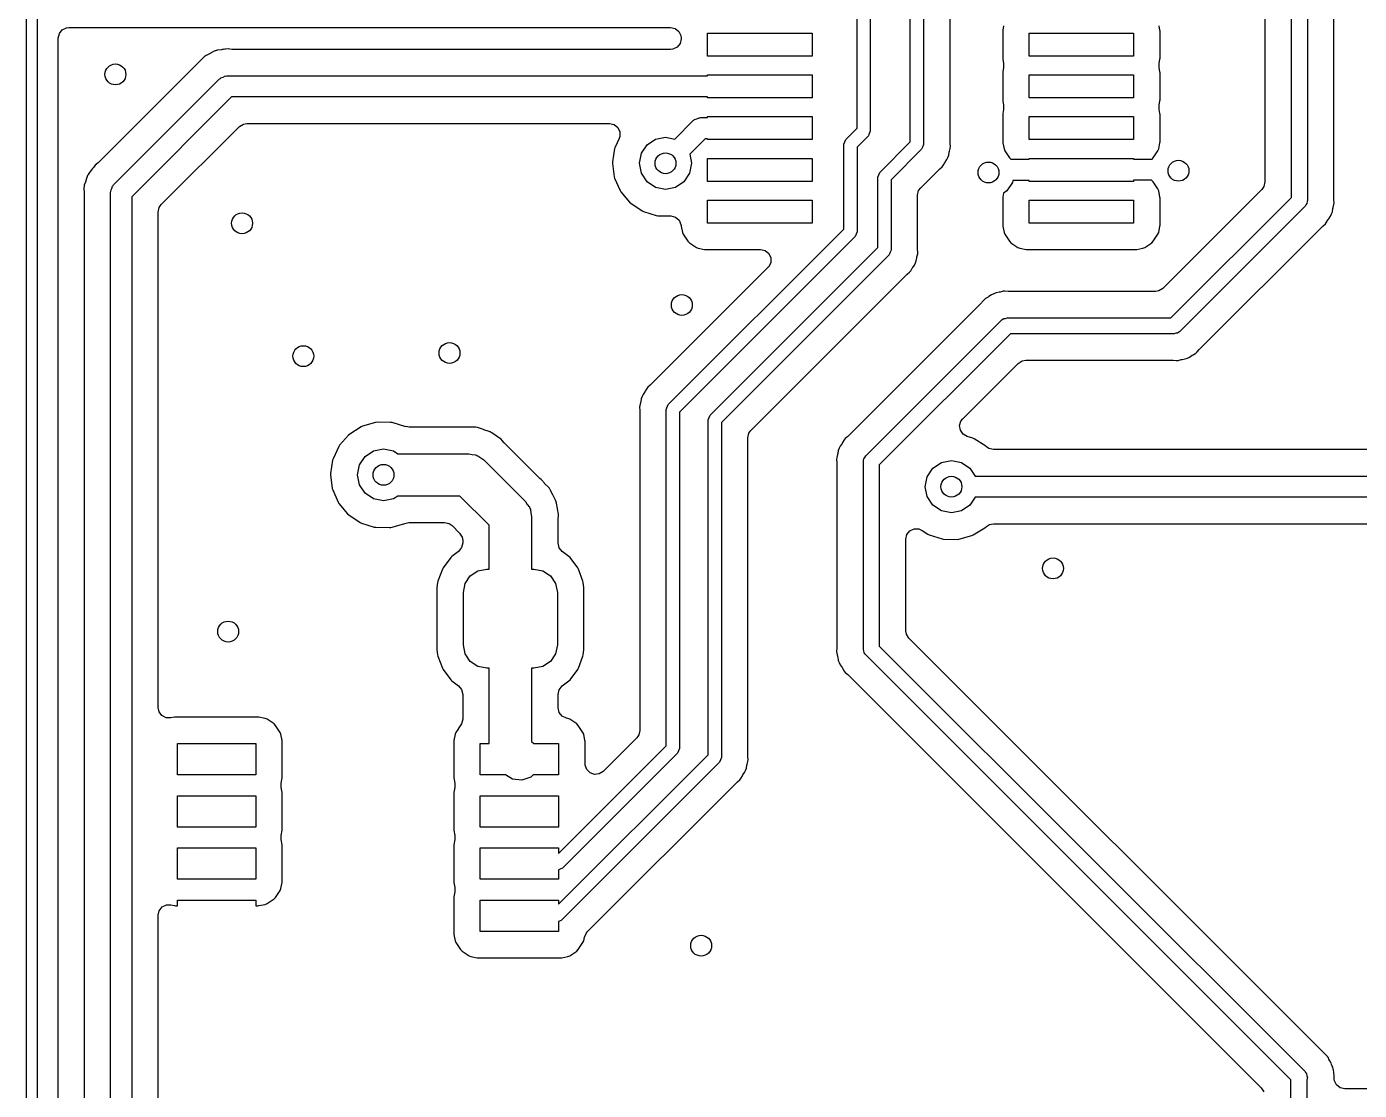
# Model space of a CAD drawing. Extents: x 0 to 4.25, y -4.33 to 0.
# Drawn here: x -0.002 to 0.501, y -3.216 to -2.815 of the extents above; entities that cross this region are included whole.
import ezdxf

# ---------------------------------------------------------------- set-up
doc = ezdxf.new("R2010")
doc.units = 0
doc.header["$MEASUREMENT"] = 0
doc.layers.add('BLACK', color=7, linetype='CONTINUOUS')

msp = doc.modelspace()

# ---------------------------------------------------------------- linework, layer by layer
at = {"layer": 'BLACK', "linetype": 'CONTINUOUS'}
for p, q in [((-0.001969, -4.33071), (-0.001969, 0)), ((0.001969, -0.001969), (0.001969, -4.32874)), ((0.474953, -2.87907), (0.474953, -2.47605)), ((0.480953, -2.4748), (0.480953, -2.88031)), ((0.490933, -2.87957), (0.490933, -2.47554)), ((0.464972, -2.73426), (0.464972, -2.87328)), ((0.311145, -2.85302), (0.311145, -2.7673)), ((0.316145, -2.76834), (0.316145, -2.85406)), ((0.33124, -2.85814), (0.33124, -2.77815)), ((0.33624, -2.77919), (0.33624, -2.85917)), ((0.34622, -2.85845), (0.34622, -2.78498)), ((0.009961, -2.81896), (0.010357, -2.81723)), ((0.009961, -4.31675), (0.009961, -2.81896)), ((0.010357, -2.81723), (0.011467, -2.81583)), ((0.011467, -2.81583), (0.013071, -2.81506)), ((0.013071, -2.81506), (0.013961, -2.81496)), ((0.013961, -2.81496), (0.240814, -2.81496)), ((0.240814, -2.81496), (0.24255, -2.81536)), ((0.24255, -2.81536), (0.243942, -2.81647)), ((0.243942, -2.81647), (0.244714, -2.81807)), ((0.244714, -2.81807), (0.244814, -2.81896)), ((0.244814, -2.81896), (0.244814, -2.81923)), ((0.254795, -2.82579), (0.254795, -2.81713)), ((0.254795, -2.81713), (0.294165, -2.81713)), ((0.294165, -2.81713), (0.294165, -2.82579)), ((0.366112, -2.81596), (0.366074, -2.81634)), ((0.366074, -2.81634), (0.366074, -2.82658)), ((0.366428, -2.81437), (0.366112, -2.81596)), ((0.376054, -2.82579), (0.376054, -2.81713)), ((0.376054, -2.81713), (0.415424, -2.81713)), ((0.415424, -2.81713), (0.415424, -2.82579)), ((0.425367, -2.81596), (0.425051, -2.81437)), ((0.425405, -2.81634), (0.425367, -2.81596)), ((0.425405, -2.82659), (0.425405, -2.81634)), ((0.068739, -2.82396), (0.067349, -2.82471)), ((0.06915, -2.82382), (0.068739, -2.82396)), ((0.069239, -2.82378), (0.06915, -2.82382)), ((0.069265, -2.82377), (0.069239, -2.82378)), ((0.069445, -2.82371), (0.069265, -2.82377)), ((0.06947, -2.82371), (0.069445, -2.82371)), ((0.069565, -2.82368), (0.06947, -2.82371)), ((0.069982, -2.82356), (0.069565, -2.82368)), ((0.071551, -2.82338), (0.069982, -2.82356)), ((0.071738, -2.82335), (0.071551, -2.82338)), ((0.072294, -2.82326), (0.071738, -2.82335)), ((0.07278, -2.82322), (0.072294, -2.82326)), ((0.073016, -2.8232), (0.07278, -2.82322)), ((0.07278, -2.82322), (0.07278, -2.82322)), ((0.073961, -2.82309), (0.073016, -2.8232)), ((0.074599, -2.82312), (0.073961, -2.82309)), ((0.074691, -2.82314), (0.074599, -2.82312)), ((0.075533, -2.82323), (0.074691, -2.82314)), ((0.240814, -2.82323), (0.075533, -2.82323)), ((0.241704, -2.82313), (0.240814, -2.82323)), ((0.243308, -2.82236), (0.241704, -2.82313)), ((0.244418, -2.82097), (0.243308, -2.82236)), ((0.244814, -2.81923), (0.244418, -2.82097)), ((0.063462, -2.82759), (0.025132, -2.86592)), ((0.063571, -2.82748), (0.063462, -2.82759)), ((0.064708, -2.82625), (0.063571, -2.82748)), ((0.064947, -2.82607), (0.064708, -2.82625)), ((0.065199, -2.82585), (0.064947, -2.82607)), ((0.065303, -2.82576), (0.065199, -2.82585)), ((0.065686, -2.82551), (0.065303, -2.82576)), ((0.067181, -2.82479), (0.065686, -2.82551)), ((0.067349, -2.82471), (0.067181, -2.82479)), ((0.294165, -2.82579), (0.254795, -2.82579)), ((0.366074, -2.82658), (0.366112, -2.82697)), ((0.366112, -2.82697), (0.366428, -2.82856)), ((0.366428, -2.82856), (0.366428, -2.83012)), ((0.415424, -2.82579), (0.376054, -2.82579)), ((0.425051, -2.82856), (0.425367, -2.82697)), ((0.425051, -2.83012), (0.425051, -2.82856)), ((0.425367, -2.82697), (0.425405, -2.82659)), ((0.071074, -2.83424), (0.071263, -2.83398)), ((0.071263, -2.83398), (0.072154, -2.83369)), ((0.072154, -2.83369), (0.072989, -2.83326)), ((0.072989, -2.83326), (0.073308, -2.83331)), ((0.073308, -2.83331), (0.073615, -2.83321)), ((0.073615, -2.83321), (0.254795, -2.83321)), ((0.254795, -2.83321), (0.254795, -2.83288)), ((0.254795, -2.83288), (0.294165, -2.83288)), ((0.294165, -2.83288), (0.294165, -2.84154)), ((0.366112, -2.83171), (0.366074, -2.83209)), ((0.366074, -2.83209), (0.366074, -2.84233)), ((0.366428, -2.83012), (0.366112, -2.83171)), ((0.376054, -2.84154), (0.376054, -2.83288)), ((0.376054, -2.83288), (0.415424, -2.83288)), ((0.415424, -2.83288), (0.415424, -2.84154)), ((0.425367, -2.83171), (0.425051, -2.83012)), ((0.425405, -2.83209), (0.425367, -2.83171)), ((0.425405, -2.84233), (0.425405, -2.83209)), ((0.030833, -2.87434), (0.070786, -2.83438)), ((0.070786, -2.83438), (0.071074, -2.83424)), ((0.075272, -2.84121), (0.037661, -2.87882)), ((0.254795, -2.84121), (0.075272, -2.84121)), ((0.254795, -2.84154), (0.254795, -2.84121)), ((0.294165, -2.84154), (0.254795, -2.84154)), ((0.366074, -2.84233), (0.366112, -2.84271)), ((0.366112, -2.84271), (0.366428, -2.84431)), ((0.415424, -2.84154), (0.376054, -2.84154)), ((0.425051, -2.84431), (0.425367, -2.84271)), ((0.425367, -2.84271), (0.425405, -2.84233)), ((0.250727, -2.84943), (0.251561, -2.84901)), ((0.251561, -2.84901), (0.25188, -2.84906)), ((0.25188, -2.84906), (0.252187, -2.84896)), ((0.252187, -2.84896), (0.254795, -2.84896)), ((0.254795, -2.84896), (0.254795, -2.84863)), ((0.254795, -2.84863), (0.294165, -2.84863)), ((0.294165, -2.84863), (0.294165, -2.85729)), ((0.366112, -2.84746), (0.366074, -2.84784)), ((0.366074, -2.84784), (0.366074, -2.85808)), ((0.366428, -2.84587), (0.366112, -2.84746)), ((0.366428, -2.84431), (0.366428, -2.84587)), ((0.376054, -2.85729), (0.376054, -2.84863)), ((0.376054, -2.84863), (0.415424, -2.84863)), ((0.415424, -2.84863), (0.415424, -2.85729)), ((0.425051, -2.84587), (0.425051, -2.84431)), ((0.425367, -2.84746), (0.425051, -2.84587)), ((0.425405, -2.84784), (0.425367, -2.84746)), ((0.425405, -2.85808), (0.425405, -2.84784)), ((0.048813, -2.88178), (0.078234, -2.85236)), ((0.078234, -2.85236), (0.079741, -2.85142)), ((0.079741, -2.85142), (0.081062, -2.85119)), ((0.081062, -2.85119), (0.217784, -2.85119)), ((0.217784, -2.85119), (0.21952, -2.85159)), ((0.21952, -2.85159), (0.220911, -2.8527)), ((0.220911, -2.8527), (0.221684, -2.8543)), ((0.221684, -2.8543), (0.221684, -2.85608)), ((0.242416, -2.85707), (0.249359, -2.85013)), ((0.249359, -2.85013), (0.249646, -2.84999)), ((0.249646, -2.84999), (0.249836, -2.84972)), ((0.249836, -2.84972), (0.250727, -2.84943)), ((0.306894, -2.85727), (0.311145, -2.85302)), ((0.316145, -2.85406), (0.315627, -2.85531)), ((0.221405, -2.85689), (0.219892, -2.86011)), ((0.221684, -2.85608), (0.221405, -2.85689)), ((0.229832, -2.86246), (0.231965, -2.85926)), ((0.231965, -2.85926), (0.235159, -2.85713)), ((0.235159, -2.85713), (0.238925, -2.85638)), ((0.238925, -2.85638), (0.242416, -2.85707)), ((0.253844, -2.85696), (0.248073, -2.86273)), ((0.254795, -2.85696), (0.253844, -2.85696)), ((0.254795, -2.85729), (0.254795, -2.85696)), ((0.294165, -2.85729), (0.254795, -2.85729)), ((0.306161, -2.85904), (0.306894, -2.85727)), ((0.306161, -2.89109), (0.306161, -2.85904)), ((0.315413, -2.85582), (0.311161, -2.86008)), ((0.315627, -2.85531), (0.315413, -2.85582)), ((0.319728, -2.86965), (0.33124, -2.85814)), ((0.33624, -2.85917), (0.335816, -2.8602)), ((0.346236, -2.8588), (0.34622, -2.85845)), ((0.346335, -2.85994), (0.346236, -2.8588)), ((0.366074, -2.85808), (0.366112, -2.85846)), ((0.366112, -2.85846), (0.366578, -2.86081)), ((0.415424, -2.85729), (0.376054, -2.85729)), ((0.424901, -2.86081), (0.425367, -2.85846)), ((0.425367, -2.85846), (0.425405, -2.85808)), ((0.219731, -2.86064), (0.218943, -2.8657)), ((0.219892, -2.86011), (0.219731, -2.86064)), ((0.229083, -2.86622), (0.229832, -2.86246)), ((0.248073, -2.86273), (0.248768, -2.86622)), ((0.311161, -2.86008), (0.311161, -2.89213)), ((0.335508, -2.86094), (0.323996, -2.87245)), ((0.335816, -2.8602), (0.335508, -2.86094)), ((0.345029, -2.86481), (0.345405, -2.864)), ((0.345405, -2.864), (0.345708, -2.86317)), ((0.345708, -2.86317), (0.345906, -2.86205)), ((0.345906, -2.86205), (0.345981, -2.86171)), ((0.345981, -2.86171), (0.346276, -2.86061)), ((0.346276, -2.86061), (0.346335, -2.85994)), ((0.366578, -2.86081), (0.366868, -2.86151)), ((0.366868, -2.86151), (0.368644, -2.86417)), ((0.368644, -2.86417), (0.36918, -2.8647)), ((0.42237, -2.86463), (0.422834, -2.86417)), ((0.422834, -2.86417), (0.424611, -2.86151)), ((0.424611, -2.86151), (0.424901, -2.86081)), ((0.022419, -2.86884), (0.021442, -2.87008)), ((0.022532, -2.86869), (0.022419, -2.86884)), ((0.02286, -2.86823), (0.022532, -2.86869)), ((0.023176, -2.86786), (0.02286, -2.86823)), ((0.023333, -2.86768), (0.023176, -2.86786)), ((0.023176, -2.86786), (0.023176, -2.86786)), ((0.023922, -2.86694), (0.023333, -2.86768)), ((0.024395, -2.86651), (0.023922, -2.86694)), ((0.024473, -2.86646), (0.024395, -2.86651)), ((0.025132, -2.86592), (0.024473, -2.86646)), ((0.218943, -2.8657), (0.218936, -2.86625)), ((0.218936, -2.86625), (0.2196, -2.87133)), ((0.229832, -2.86999), (0.229083, -2.86622)), ((0.248768, -2.86622), (0.248019, -2.86999)), ((0.254795, -2.87304), (0.254795, -2.86438)), ((0.254795, -2.86438), (0.294165, -2.86438)), ((0.294165, -2.86438), (0.294165, -2.87304)), ((0.335148, -2.87542), (0.342056, -2.86851)), ((0.342056, -2.86851), (0.342313, -2.86827)), ((0.342313, -2.86827), (0.343185, -2.86754)), ((0.343185, -2.86754), (0.34362, -2.86702)), ((0.34362, -2.86702), (0.344189, -2.86604)), ((0.344189, -2.86604), (0.344376, -2.86574)), ((0.344376, -2.86574), (0.345029, -2.86481)), ((0.36918, -2.8647), (0.369191, -2.86471)), ((0.369191, -2.86471), (0.376054, -2.86471)), ((0.376054, -2.86471), (0.376054, -2.86438)), ((0.376054, -2.86438), (0.415424, -2.86438)), ((0.415424, -2.86438), (0.415424, -2.86463)), ((0.415424, -2.86463), (0.42237, -2.86463)), ((0.020329, -2.87293), (0.01978, -2.8745)), ((0.020388, -2.87275), (0.020329, -2.87293)), ((0.02084, -2.87124), (0.020388, -2.87275)), ((0.021032, -2.87085), (0.02084, -2.87124)), ((0.021069, -2.87076), (0.021032, -2.87085)), ((0.021082, -2.87074), (0.021069, -2.87076)), ((0.021169, -2.87057), (0.021082, -2.87074)), ((0.021181, -2.87055), (0.021169, -2.87057)), ((0.021232, -2.87046), (0.021181, -2.87055)), ((0.021442, -2.87008), (0.021232, -2.87046)), ((0.030686, -2.87462), (0.030833, -2.87434)), ((0.2196, -2.87133), (0.219749, -2.87186)), ((0.219749, -2.87186), (0.221811, -2.87655)), ((0.231965, -2.87318), (0.229832, -2.86999)), ((0.235159, -2.87532), (0.231965, -2.87318)), ((0.245885, -2.87318), (0.242692, -2.87532)), ((0.248019, -2.86999), (0.245885, -2.87318)), ((0.294165, -2.87304), (0.254795, -2.87304)), ((0.318996, -2.87142), (0.319728, -2.86965)), ((0.318996, -2.89794), (0.318996, -2.87142)), ((0.323996, -2.87245), (0.323996, -2.89898)), ((0.369802, -2.87345), (0.367668, -2.87664)), ((0.36995, -2.87271), (0.369802, -2.87345)), ((0.376054, -2.87271), (0.36995, -2.87271)), ((0.376054, -2.87304), (0.376054, -2.87271)), ((0.415424, -2.87304), (0.376054, -2.87304)), ((0.415424, -2.87263), (0.415424, -2.87304)), ((0.422171, -2.87263), (0.415424, -2.87263)), ((0.422299, -2.87272), (0.422171, -2.87263)), ((0.422834, -2.87325), (0.422299, -2.87272)), ((0.424611, -2.87591), (0.422834, -2.87325)), ((0.464972, -2.87328), (0.464576, -2.87502)), ((0.01965, -2.87541), (0.019612, -2.87571)), ((0.019612, -2.87571), (0.019678, -2.87739)), ((0.019678, -2.87508), (0.01965, -2.87541)), ((0.019684, -2.87494), (0.019678, -2.87508)), ((0.019678, -2.87739), (0.019681, -2.87754)), ((0.019681, -2.87754), (0.019681, -3.33962)), ((0.01978, -2.8745), (0.019684, -2.87494)), ((0.029661, -2.87717), (0.029761, -2.87686)), ((0.029661, -3.34154), (0.029661, -2.87717)), ((0.029711, -2.87654), (0.030136, -2.87571)), ((0.029761, -2.87686), (0.029711, -2.87654)), ((0.030136, -2.87571), (0.030425, -2.87481)), ((0.030425, -2.87481), (0.030686, -2.87462)), ((0.037661, -2.87882), (0.037661, -3.33988)), ((0.221811, -2.87655), (0.222103, -2.87702)), ((0.222103, -2.87702), (0.225397, -2.88094)), ((0.238925, -2.87606), (0.235159, -2.87532)), ((0.242692, -2.87532), (0.238925, -2.87606)), ((0.333976, -2.87824), (0.334373, -2.87651)), ((0.333976, -2.89826), (0.333976, -2.87824)), ((0.334373, -2.87651), (0.335148, -2.87542)), ((0.366112, -2.87895), (0.366074, -2.87934)), ((0.366074, -2.87934), (0.366074, -2.88958)), ((0.366403, -2.87749), (0.366112, -2.87895)), ((0.367668, -2.87664), (0.366403, -2.87749)), ((0.424901, -2.87661), (0.424611, -2.87591)), ((0.425367, -2.87895), (0.424901, -2.87661)), ((0.425405, -2.87934), (0.425367, -2.87895)), ((0.425405, -2.88958), (0.425405, -2.87934)), ((0.463801, -2.87611), (0.426504, -2.91341)), ((0.429466, -2.92456), (0.474953, -2.87907)), ((0.464576, -2.87502), (0.463801, -2.87611)), ((0.047642, -2.88461), (0.048038, -2.88288)), ((0.048038, -2.88288), (0.048813, -2.88178)), ((0.225397, -2.88094), (0.225809, -2.88131)), ((0.225809, -2.88131), (0.230071, -2.88414)), ((0.230071, -2.88414), (0.23057, -2.88438)), ((0.23057, -2.88438), (0.235457, -2.88591)), ((0.254795, -2.88879), (0.254795, -2.88013)), ((0.254795, -2.88013), (0.294165, -2.88013)), ((0.294165, -2.88013), (0.294165, -2.88879)), ((0.376054, -2.88879), (0.376054, -2.88013)), ((0.376054, -2.88013), (0.415424, -2.88013)), ((0.415424, -2.88013), (0.415424, -2.88879)), ((0.480074, -2.88244), (0.43283, -2.92968)), ((0.480351, -2.88184), (0.480074, -2.88244)), ((0.480772, -2.88134), (0.480351, -2.88184)), ((0.480886, -2.8807), (0.480772, -2.88134)), ((0.480941, -2.88058), (0.480886, -2.8807)), ((0.480953, -2.88031), (0.48092, -2.8805)), ((0.48092, -2.8805), (0.480941, -2.88058)), ((0.490398, -2.88448), (0.490607, -2.8833)), ((0.490607, -2.8833), (0.490683, -2.88296)), ((0.490683, -2.88296), (0.490994, -2.88179)), ((0.490948, -2.87992), (0.490933, -2.87957)), ((0.491053, -2.88112), (0.490948, -2.87992)), ((0.490994, -2.88179), (0.491053, -2.88112)), ((0.047642, -3.07156), (0.047642, -2.88461)), ((0.235457, -2.88591), (0.236002, -2.886)), ((0.236002, -2.886), (0.240918, -2.88609)), ((0.240918, -2.88609), (0.242646, -2.88651)), ((0.242646, -2.88651), (0.244018, -2.88765)), ((0.244018, -2.88765), (0.24476, -2.88927)), ((0.24476, -2.88927), (0.244826, -2.88969)), ((0.294165, -2.88879), (0.254795, -2.88879)), ((0.415424, -2.88879), (0.376054, -2.88879)), ((0.486864, -2.88978), (0.487787, -2.88901)), ((0.487787, -2.88901), (0.488221, -2.88849)), ((0.488221, -2.88849), (0.488823, -2.88745)), ((0.488823, -2.88745), (0.489011, -2.88715)), ((0.489011, -2.88715), (0.489702, -2.88617)), ((0.489702, -2.88617), (0.490086, -2.88534)), ((0.490086, -2.88534), (0.490398, -2.88448)), ((0.239965, -2.95729), (0.306161, -2.89109)), ((0.310429, -2.89389), (0.244232, -2.96009)), ((0.244826, -2.88969), (0.244852, -2.88996)), ((0.244852, -2.88996), (0.245318, -2.8923)), ((0.245318, -2.8923), (0.245608, -2.893)), ((0.245608, -2.893), (0.247385, -2.89566)), ((0.311161, -2.89213), (0.310429, -2.89389)), ((0.366074, -2.88958), (0.366112, -2.88996)), ((0.366112, -2.88996), (0.366578, -2.8923)), ((0.366578, -2.8923), (0.366868, -2.893)), ((0.366868, -2.893), (0.368644, -2.89566)), ((0.422834, -2.89566), (0.424611, -2.893)), ((0.424611, -2.893), (0.424901, -2.8923)), ((0.424901, -2.8923), (0.425367, -2.88996)), ((0.425367, -2.88996), (0.425405, -2.88958)), ((0.440412, -2.93621), (0.486607, -2.89002)), ((0.486607, -2.89002), (0.486864, -2.88978)), ((0.247385, -2.89566), (0.24792, -2.8962)), ((0.24792, -2.8962), (0.250579, -2.89797)), ((0.250579, -2.89797), (0.251279, -2.89826)), ((0.251279, -2.89826), (0.253623, -2.89873)), ((0.253623, -2.89873), (0.254004, -2.89877)), ((0.254004, -2.89877), (0.274714, -2.89877)), ((0.255713, -2.96122), (0.318996, -2.89794)), ((0.274714, -2.89877), (0.276449, -2.89916)), ((0.276449, -2.89916), (0.277841, -2.90027)), ((0.323996, -2.89898), (0.32368, -2.89974)), ((0.333992, -2.89861), (0.333976, -2.89826)), ((0.334091, -2.89974), (0.333992, -2.89861)), ((0.368644, -2.89566), (0.36918, -2.8962)), ((0.36918, -2.8962), (0.371839, -2.89797)), ((0.371839, -2.89797), (0.372539, -2.89826)), ((0.372539, -2.89826), (0.374882, -2.89873)), ((0.374882, -2.89873), (0.375264, -2.89877)), ((0.375264, -2.89877), (0.416215, -2.89877)), ((0.416215, -2.89877), (0.416596, -2.89873)), ((0.416596, -2.89873), (0.41894, -2.89826)), ((0.41894, -2.89826), (0.41964, -2.89797)), ((0.41964, -2.89797), (0.422299, -2.8962)), ((0.422299, -2.8962), (0.422834, -2.89566)), ((0.323264, -2.90074), (0.25998, -2.96403)), ((0.277841, -2.90027), (0.278613, -2.90188)), ((0.278613, -2.90366), (0.277841, -2.90526)), ((0.278613, -2.90188), (0.278613, -2.90366)), ((0.32368, -2.89974), (0.323264, -2.90074)), ((0.332785, -2.90461), (0.33316, -2.90381)), ((0.33316, -2.90381), (0.333464, -2.90297)), ((0.333464, -2.90297), (0.333662, -2.90185)), ((0.333662, -2.90185), (0.333737, -2.90151)), ((0.333737, -2.90151), (0.334032, -2.90041)), ((0.334032, -2.90041), (0.334091, -2.89974)), ((0.277542, -2.9056), (0.233416, -2.94972)), ((0.271132, -2.96699), (0.329812, -2.90831)), ((0.277841, -2.90526), (0.277542, -2.9056)), ((0.329812, -2.90831), (0.330069, -2.90807)), ((0.330069, -2.90807), (0.330941, -2.90734)), ((0.330941, -2.90734), (0.331376, -2.90683)), ((0.331376, -2.90683), (0.331944, -2.90584)), ((0.331944, -2.90584), (0.332132, -2.90555)), ((0.332132, -2.90555), (0.332785, -2.90461)), ((0.366236, -2.91452), (0.365074, -2.91483)), ((0.366909, -2.91446), (0.366236, -2.91452)), ((0.368109, -2.91456), (0.366909, -2.91446)), ((0.368458, -2.91458), (0.368109, -2.91456)), ((0.423675, -2.91458), (0.368458, -2.91458)), ((0.424996, -2.91435), (0.423675, -2.91458)), ((0.426504, -2.91341), (0.424996, -2.91435)), ((0.358014, -2.9189), (0.307881, -2.96904)), ((0.35825, -2.91865), (0.358014, -2.9189)), ((0.359024, -2.91772), (0.35825, -2.91865)), ((0.359541, -2.91729), (0.359024, -2.91772)), ((0.360584, -2.91669), (0.359541, -2.91729)), ((0.360878, -2.9165), (0.360584, -2.91669)), ((0.361865, -2.91581), (0.360878, -2.9165)), ((0.36269, -2.91543), (0.361865, -2.91581)), ((0.363546, -2.91511), (0.36269, -2.91543)), ((0.364733, -2.9149), (0.363546, -2.91511)), ((0.365074, -2.91483), (0.364733, -2.9149)), ((0.367101, -2.92478), (0.367717, -2.92456)), ((0.367717, -2.92456), (0.429466, -2.92456)), ((0.314414, -2.97662), (0.365595, -2.92544)), ((0.365595, -2.92544), (0.365748, -2.92533)), ((0.365748, -2.92533), (0.365788, -2.92526)), ((0.365788, -2.92526), (0.365912, -2.92522)), ((0.365912, -2.92522), (0.366449, -2.92484)), ((0.366449, -2.92484), (0.367101, -2.92478)), ((0.43283, -2.92968), (0.432677, -2.92979)), ((0.368959, -2.93056), (0.319535, -2.97998)), ((0.430709, -2.93056), (0.368959, -2.93056)), ((0.431324, -2.93034), (0.430709, -2.93056)), ((0.431977, -2.93028), (0.431324, -2.93034)), ((0.432513, -2.9299), (0.431977, -2.93028)), ((0.432637, -2.92986), (0.432513, -2.9299)), ((0.432677, -2.92979), (0.432637, -2.92986)), ((0.434879, -2.94), (0.435735, -2.93969)), ((0.435735, -2.93969), (0.43656, -2.93931)), ((0.43656, -2.93931), (0.437547, -2.93862)), ((0.437547, -2.93862), (0.437841, -2.93843)), ((0.437841, -2.93843), (0.438884, -2.93783)), ((0.438884, -2.93783), (0.439401, -2.93739)), ((0.439401, -2.93739), (0.440176, -2.93647)), ((0.440176, -2.93647), (0.440412, -2.93621)), ((0.350983, -2.96265), (0.371922, -2.94171)), ((0.371922, -2.94171), (0.373429, -2.94076)), ((0.373429, -2.94076), (0.37475, -2.94054)), ((0.37475, -2.94054), (0.429967, -2.94054)), ((0.429967, -2.94054), (0.430316, -2.94055)), ((0.430316, -2.94055), (0.431516, -2.94066)), ((0.431516, -2.94066), (0.432189, -2.9406)), ((0.432189, -2.9406), (0.433352, -2.94029)), ((0.433352, -2.94029), (0.433692, -2.94021)), ((0.433692, -2.94021), (0.434879, -2.94)), ((0.233416, -2.94972), (0.233159, -2.94996)), ((0.230068, -2.95422), (0.229764, -2.95506)), ((0.230444, -2.95342), (0.230068, -2.95422)), ((0.231096, -2.95249), (0.230444, -2.95342)), ((0.231284, -2.95219), (0.231096, -2.95249)), ((0.231853, -2.95121), (0.231284, -2.95219)), ((0.232287, -2.95069), (0.231853, -2.95121)), ((0.233159, -2.94996), (0.232287, -2.95069)), ((0.229196, -2.95762), (0.229138, -2.95829)), ((0.229138, -2.95829), (0.229237, -2.95943)), ((0.229491, -2.95652), (0.229196, -2.95762)), ((0.229237, -2.95943), (0.229252, -2.95977)), ((0.229252, -2.95977), (0.229252, -3.08018)), ((0.229566, -2.95618), (0.229491, -2.95652)), ((0.229764, -2.95506), (0.229566, -2.95618)), ((0.239232, -2.95906), (0.239965, -2.95729)), ((0.239232, -3.08597), (0.239232, -2.95906)), ((0.129612, -2.96401), (0.124689, -2.96542)), ((0.13016, -2.96394), (0.129612, -2.96401)), ((0.135279, -2.96397), (0.13016, -2.96394)), ((0.135826, -2.96405), (0.135279, -2.96397)), ((0.141004, -2.9656), (0.135826, -2.96405)), ((0.244232, -2.96009), (0.244232, -3.08701)), ((0.25498, -2.96299), (0.255713, -2.96122)), ((0.25498, -3.08941), (0.25498, -2.96299)), ((0.25998, -2.96403), (0.25998, -3.09044)), ((0.34982, -2.96521), (0.35033, -2.96351)), ((0.35033, -2.96351), (0.350983, -2.96265)), ((0.119434, -2.96874), (0.116045, -2.97258)), ((0.119855, -2.96838), (0.119434, -2.96874)), ((0.124185, -2.96565), (0.119855, -2.96838)), ((0.124689, -2.96542), (0.124185, -2.96565)), ((0.141023, -2.96554), (0.141004, -2.9656)), ((0.142215, -2.9658), (0.141023, -2.96554)), ((0.162061, -2.9658), (0.142215, -2.9658)), ((0.1625, -2.96578), (0.162061, -2.9658)), ((0.163022, -2.96572), (0.1625, -2.96578)), ((0.165025, -2.9658), (0.163022, -2.96572)), ((0.165182, -2.9658), (0.165025, -2.9658)), ((0.167232, -2.9658), (0.165182, -2.9658)), ((0.167355, -2.9658), (0.167232, -2.9658)), ((0.167953, -2.96592), (0.167355, -2.9658)), ((0.168081, -2.96595), (0.167953, -2.96592)), ((0.168408, -2.96602), (0.168081, -2.96595)), ((0.170357, -2.9667), (0.168408, -2.96602)), ((0.170476, -2.96674), (0.170357, -2.9667)), ((0.172445, -2.96736), (0.170476, -2.96674)), ((0.172743, -2.96751), (0.172445, -2.96736)), ((0.172821, -2.96754), (0.172743, -2.96751)), ((0.172905, -2.96759), (0.172821, -2.96754)), ((0.173017, -2.96764), (0.172905, -2.96759)), ((0.173102, -2.96768), (0.173017, -2.96764)), ((0.173175, -2.96773), (0.173102, -2.96768)), ((0.173469, -2.96788), (0.173175, -2.96773)), ((0.175129, -2.96911), (0.173469, -2.96788)), ((0.175231, -2.96918), (0.175129, -2.96911)), ((0.176931, -2.97036), (0.175231, -2.96918)), ((0.269961, -2.96982), (0.270357, -2.96808)), ((0.269961, -3.08972), (0.269961, -2.96982)), ((0.270357, -2.96808), (0.271132, -2.96699)), ((0.307624, -2.96927), (0.306701, -2.97005)), ((0.307881, -2.96904), (0.307624, -2.96927)), ((0.3501, -2.96697), (0.34982, -2.96521)), ((0.351116, -2.96843), (0.3501, -2.96697)), ((0.352665, -2.96931), (0.351116, -2.96843)), ((0.354865, -2.96997), (0.352665, -2.96931)), ((0.115741, -2.97304), (0.113566, -2.97767)), ((0.116045, -2.97258), (0.115741, -2.97304)), ((0.125639, -2.97682), (0.128832, -2.97469)), ((0.128832, -2.97469), (0.132598, -2.97394)), ((0.132598, -2.97394), (0.136365, -2.97469)), ((0.136365, -2.97469), (0.138001, -2.97578)), ((0.177353, -2.97075), (0.176931, -2.97036)), ((0.178048, -2.97164), (0.177353, -2.97075)), ((0.178361, -2.97199), (0.178048, -2.97164)), ((0.191264, -2.98489), (0.178361, -2.97199)), ((0.30409, -2.97457), (0.303881, -2.97576)), ((0.304402, -2.97371), (0.30409, -2.97457)), ((0.304786, -2.97289), (0.304402, -2.97371)), ((0.305477, -2.9719), (0.304786, -2.97289)), ((0.305665, -2.97161), (0.305477, -2.9719)), ((0.306267, -2.97057), (0.305665, -2.97161)), ((0.306701, -2.97005), (0.306267, -2.97057)), ((0.355367, -2.9702), (0.354865, -2.96997)), ((0.359663, -2.97299), (0.355367, -2.9702)), ((0.359981, -2.97326), (0.359663, -2.97299)), ((0.360875, -2.97385), (0.359981, -2.97326)), ((0.36261, -2.97425), (0.360875, -2.97385)), ((0.681048, -2.97425), (0.36261, -2.97425)), ((0.113404, -2.9782), (0.112616, -2.98326)), ((0.113566, -2.97767), (0.113404, -2.9782)), ((0.123505, -2.98001), (0.125639, -2.97682)), ((0.138001, -2.97578), (0.164738, -2.97578)), ((0.164738, -2.97578), (0.166041, -2.97608)), ((0.166041, -2.97608), (0.167369, -2.97623)), ((0.167369, -2.97623), (0.167758, -2.97647)), ((0.167758, -2.97647), (0.168206, -2.97658)), ((0.168206, -2.97658), (0.16925, -2.97741)), ((0.16925, -2.97741), (0.170381, -2.97812)), ((0.170381, -2.97812), (0.1861, -2.99384)), ((0.303494, -2.97726), (0.303435, -2.97793)), ((0.303435, -2.97793), (0.30354, -2.97913)), ((0.303805, -2.9761), (0.303494, -2.97726)), ((0.30354, -2.97913), (0.303555, -2.97948)), ((0.303555, -2.97948), (0.303555, -3.04886)), ((0.303881, -2.97576), (0.303805, -2.9761)), ((0.313535, -2.97874), (0.313568, -2.97856)), ((0.313535, -3.04961), (0.313535, -2.97874)), ((0.313547, -2.97848), (0.313603, -2.97836)), ((0.313568, -2.97856), (0.313547, -2.97848)), ((0.313603, -2.97836), (0.313716, -2.97771)), ((0.313716, -2.97771), (0.314137, -2.97721)), ((0.314137, -2.97721), (0.314414, -2.97662)), ((0.339773, -2.98127), (0.342966, -2.97914)), ((0.342966, -2.97914), (0.346732, -2.97839)), ((0.346732, -2.97839), (0.350499, -2.97914)), ((0.350499, -2.97914), (0.353692, -2.98127)), ((0.112616, -2.98326), (0.112609, -2.98381)), ((0.112609, -2.98381), (0.113273, -2.98889)), ((0.122756, -2.98378), (0.123505, -2.98001)), ((0.123505, -2.98755), (0.122756, -2.98378)), ((0.191591, -2.98518), (0.191264, -2.98489)), ((0.319535, -2.97998), (0.319535, -3.04836)), ((0.33689, -2.98823), (0.337639, -2.98446)), ((0.337639, -2.98446), (0.339773, -2.98127)), ((0.353692, -2.98127), (0.35567, -2.98423)), ((0.35567, -2.98423), (0.688742, -2.98423)), ((0.113273, -2.98889), (0.113422, -2.98942)), ((0.113422, -2.98942), (0.115484, -2.99411)), ((0.125639, -2.99074), (0.123505, -2.98755)), ((0.192001, -2.98551), (0.191591, -2.98518)), ((0.193363, -2.98699), (0.192001, -2.98551)), ((0.193471, -2.9871), (0.193363, -2.98699)), ((0.19492, -2.98855), (0.193471, -2.9871)), ((0.195004, -2.98864), (0.19492, -2.98855)), ((0.195344, -2.98914), (0.195004, -2.98864)), ((0.195412, -2.98926), (0.195344, -2.98914)), ((0.195599, -2.98953), (0.195412, -2.98926)), ((0.196493, -2.99139), (0.195599, -2.98953)), ((0.337639, -2.99199), (0.33689, -2.98823)), ((0.115484, -2.99411), (0.115776, -2.99458)), ((0.115776, -2.99458), (0.11907, -2.9985)), ((0.128832, -2.99287), (0.125639, -2.99074)), ((0.132598, -2.99362), (0.128832, -2.99287)), ((0.136365, -2.99287), (0.132598, -2.99362)), ((0.138001, -2.99178), (0.136365, -2.99287)), ((0.161411, -2.99178), (0.138001, -2.99178)), ((0.172433, -3.0028), (0.161411, -2.99178)), ((0.1861, -2.99384), (0.186809, -2.99497)), ((0.186809, -2.99497), (0.187642, -2.99602)), ((0.196549, -2.99151), (0.196493, -2.99139)), ((0.197501, -2.99334), (0.196549, -2.99151)), ((0.197609, -2.99365), (0.197501, -2.99334)), ((0.197641, -2.99373), (0.197609, -2.99365)), ((0.197669, -2.99382), (0.197641, -2.99373)), ((0.197707, -2.99394), (0.197669, -2.99382)), ((0.197738, -2.99403), (0.197707, -2.99394)), ((0.197758, -2.99411), (0.197738, -2.99403)), ((0.197856, -2.99443), (0.197758, -2.99411)), ((0.198163, -2.99647), (0.197856, -2.99443)), ((0.339773, -2.99519), (0.337639, -2.99199)), ((0.35567, -2.99223), (0.353692, -2.99519)), ((0.68991, -2.99223), (0.35567, -2.99223)), ((0.11907, -2.9985), (0.119482, -2.99886)), ((0.119482, -2.99886), (0.123744, -3.0017)), ((0.187642, -2.99602), (0.187744, -2.99647)), ((0.187744, -2.99647), (0.187988, -2.99686)), ((0.187988, -2.99686), (0.188136, -2.99819)), ((0.188136, -2.99819), (0.188433, -2.99949)), ((0.188433, -2.99949), (0.188433, -3.01933)), ((0.198184, -2.9966), (0.198163, -2.99647)), ((0.198555, -2.99863), (0.198184, -2.9966)), ((0.198441, -3.00032), (0.198573, -2.99921)), ((0.198573, -2.99921), (0.198555, -2.99863)), ((0.342966, -2.99732), (0.339773, -2.99519)), ((0.346732, -2.99807), (0.342966, -2.99732)), ((0.350499, -2.99732), (0.346732, -2.99807)), ((0.353692, -2.99519), (0.350499, -2.99732)), ((0.123744, -3.0017), (0.124244, -3.00194)), ((0.124244, -3.00194), (0.12913, -3.00347)), ((0.12913, -3.00347), (0.129676, -3.00355)), ((0.129676, -3.00355), (0.134795, -3.00365)), ((0.134795, -3.00365), (0.135343, -3.00358)), ((0.135343, -3.00358), (0.140282, -3.00223)), ((0.140282, -3.00223), (0.140615, -3.00209)), ((0.140615, -3.00209), (0.142203, -3.00176)), ((0.142203, -3.00176), (0.15562, -3.00176)), ((0.15562, -3.00176), (0.157355, -3.00216)), ((0.157355, -3.00216), (0.158448, -3.00293)), ((0.158448, -3.00293), (0.161281, -3.00576)), ((0.172433, -3.01933), (0.172433, -3.0028)), ((0.198413, -3.00079), (0.198441, -3.00032)), ((0.198413, -3.00948), (0.198413, -3.00079)), ((0.329912, -3.00632), (0.331022, -3.00492)), ((0.331022, -3.00492), (0.332626, -3.00415)), ((0.332626, -3.00415), (0.334406, -3.00415)), ((0.334406, -3.00415), (0.335732, -3.00472)), ((0.335732, -3.00472), (0.337878, -3.00615)), ((0.354924, -3.00646), (0.359287, -3.00378)), ((0.359287, -3.00378), (0.359931, -3.00325)), ((0.359931, -3.00325), (0.359965, -3.00329)), ((0.359965, -3.00329), (0.361085, -3.0025)), ((0.361085, -3.0025), (0.362592, -3.00221)), ((0.362592, -3.00221), (0.562751, -3.00221)), ((0.161281, -3.00576), (0.162228, -3.00727)), ((0.162453, -3.00948), (0.162057, -3.01122)), ((0.162228, -3.00727), (0.162453, -3.00859)), ((0.162453, -3.00859), (0.162453, -3.00948)), ((0.198863, -3.01132), (0.198413, -3.00948)), ((0.329516, -3.00805), (0.329912, -3.00632)), ((0.329516, -3.04257), (0.329516, -3.00805)), ((0.337878, -3.00615), (0.338377, -3.00639)), ((0.338377, -3.00639), (0.343264, -3.00791)), ((0.343264, -3.00791), (0.34381, -3.008)), ((0.34381, -3.008), (0.348928, -3.0081)), ((0.348928, -3.0081), (0.349477, -3.00803)), ((0.349477, -3.00803), (0.354416, -3.00668)), ((0.354416, -3.00668), (0.354924, -3.00646)), ((0.157949, -3.01495), (0.155048, -3.01883)), ((0.15834, -3.01456), (0.157949, -3.01495)), ((0.160852, -3.01268), (0.15834, -3.01456)), ((0.162057, -3.01122), (0.160852, -3.01268)), ((0.200014, -3.01268), (0.198863, -3.01132)), ((0.202526, -3.01456), (0.200014, -3.01268)), ((0.202917, -3.01495), (0.202526, -3.01456)), ((0.205818, -3.01883), (0.202917, -3.01495)), ((0.154783, -3.01931), (0.153072, -3.02387)), ((0.155048, -3.01883), (0.154783, -3.01931)), ((0.165311, -3.02193), (0.168185, -3.02)), ((0.168185, -3.02), (0.171575, -3.01933)), ((0.171575, -3.01933), (0.172433, -3.01933)), ((0.188433, -3.01933), (0.189291, -3.01933)), ((0.189291, -3.01933), (0.192681, -3.02)), ((0.192681, -3.02), (0.195555, -3.02193)), ((0.206084, -3.01931), (0.205818, -3.01883)), ((0.207794, -3.02387), (0.206084, -3.01931)), ((0.15296, -3.02435), (0.152748, -3.0263)), ((0.153072, -3.02387), (0.15296, -3.02435)), ((0.162717, -3.02819), (0.163391, -3.0248)), ((0.163391, -3.0248), (0.165311, -3.02193)), ((0.195555, -3.02193), (0.197475, -3.0248)), ((0.197475, -3.0248), (0.19815, -3.02819)), ((0.207906, -3.02435), (0.207794, -3.02387)), ((0.208118, -3.0263), (0.207906, -3.02435)), ((0.152748, -3.0263), (0.152736, -3.02651)), ((0.152736, -3.02651), (0.152736, -3.04955)), ((0.162717, -3.04787), (0.162717, -3.02819)), ((0.19815, -3.02819), (0.19815, -3.04787)), ((0.20813, -3.02651), (0.208118, -3.0263)), ((0.20813, -3.04955), (0.20813, -3.02651)), ((0.32974, -3.04389), (0.329516, -3.04257)), ((0.330687, -3.0454), (0.32974, -3.04389)), ((0.152736, -3.04955), (0.152748, -3.04976)), ((0.152748, -3.04976), (0.15296, -3.05172)), ((0.163391, -3.05126), (0.162717, -3.04787)), ((0.19815, -3.04787), (0.197475, -3.05126)), ((0.207906, -3.05172), (0.208118, -3.04976)), ((0.208118, -3.04976), (0.20813, -3.04955)), ((0.30354, -3.04921), (0.303435, -3.05041)), ((0.303555, -3.04886), (0.30354, -3.04921)), ((0.313759, -3.05022), (0.313535, -3.04961)), ((0.313816, -3.05087), (0.313759, -3.05022)), ((0.319535, -3.04836), (0.480074, -3.2089)), ((0.485508, -3.20022), (0.330687, -3.0454)), ((0.15296, -3.05172), (0.153073, -3.05219)), ((0.153073, -3.05219), (0.154783, -3.05675)), ((0.165311, -3.05414), (0.163391, -3.05126)), ((0.168185, -3.05606), (0.165311, -3.05414)), ((0.195555, -3.05414), (0.192681, -3.05606)), ((0.197475, -3.05126), (0.195555, -3.05414)), ((0.206084, -3.05675), (0.207794, -3.05219)), ((0.207794, -3.05219), (0.207906, -3.05172)), ((0.303435, -3.05041), (0.303494, -3.05109)), ((0.303494, -3.05109), (0.303805, -3.05225)), ((0.303805, -3.05225), (0.303881, -3.05259)), ((0.303881, -3.05259), (0.30409, -3.05378)), ((0.30409, -3.05378), (0.304402, -3.05463)), ((0.304402, -3.05463), (0.304786, -3.05546)), ((0.314192, -3.05141), (0.313816, -3.05087)), ((0.314237, -3.05153), (0.314192, -3.05141)), ((0.314307, -3.05158), (0.314237, -3.05153)), ((0.314414, -3.05173), (0.314307, -3.05158)), ((0.474731, -3.21204), (0.314414, -3.05173)), ((0.154783, -3.05675), (0.155048, -3.05724)), ((0.155048, -3.05724), (0.157949, -3.06111)), ((0.171575, -3.05673), (0.168185, -3.05606)), ((0.172433, -3.05673), (0.171575, -3.05673)), ((0.172433, -3.08516), (0.172433, -3.05673)), ((0.189291, -3.05673), (0.188433, -3.05673)), ((0.188433, -3.05673), (0.188433, -3.08432)), ((0.192681, -3.05606), (0.189291, -3.05673)), ((0.202917, -3.06111), (0.205818, -3.05724)), ((0.205818, -3.05724), (0.206084, -3.05675)), ((0.304786, -3.05546), (0.305477, -3.05644)), ((0.305477, -3.05644), (0.305665, -3.05674)), ((0.305665, -3.05674), (0.306267, -3.05778)), ((0.306267, -3.05778), (0.306701, -3.0583)), ((0.306701, -3.0583), (0.307624, -3.05907)), ((0.307624, -3.05907), (0.307881, -3.05931)), ((0.307881, -3.05931), (0.463579, -3.21501)), ((0.157949, -3.06111), (0.15834, -3.0615)), ((0.15834, -3.0615), (0.160852, -3.06338)), ((0.160852, -3.06338), (0.162003, -3.06474)), ((0.162003, -3.06474), (0.162453, -3.06658)), ((0.198413, -3.06658), (0.19881, -3.06485)), ((0.19881, -3.06485), (0.200014, -3.06338)), ((0.200014, -3.06338), (0.202526, -3.0615)), ((0.202526, -3.0615), (0.202917, -3.06111)), ((0.162453, -3.06658), (0.162453, -3.07592)), ((0.198413, -3.07166), (0.198413, -3.06658)), ((0.047991, -3.07319), (0.047642, -3.07156)), ((0.049061, -3.07461), (0.047991, -3.07319)), ((0.050643, -3.07543), (0.049061, -3.07461)), ((0.053749, -3.07521), (0.052422, -3.07548)), ((0.054131, -3.07518), (0.053749, -3.07521)), ((0.085239, -3.07518), (0.054131, -3.07518)), ((0.085621, -3.07521), (0.085239, -3.07518)), ((0.087964, -3.07568), (0.085621, -3.07521)), ((0.19886, -3.07349), (0.198413, -3.07166)), ((0.200008, -3.07485), (0.19886, -3.07349)), ((0.201633, -3.07558), (0.200008, -3.07485)), ((0.052422, -3.07548), (0.050643, -3.07543)), ((0.088664, -3.07597), (0.087964, -3.07568)), ((0.091323, -3.07775), (0.088664, -3.07597)), ((0.091859, -3.07828), (0.091323, -3.07775)), ((0.093636, -3.08094), (0.091859, -3.07828)), ((0.161779, -3.07814), (0.159908, -3.08094)), ((0.162057, -3.07766), (0.161779, -3.07814)), ((0.162453, -3.07592), (0.162057, -3.07766)), ((0.202137, -3.07568), (0.201633, -3.07558)), ((0.202837, -3.07597), (0.202137, -3.07568)), ((0.205496, -3.07775), (0.202837, -3.07597)), ((0.206032, -3.07828), (0.205496, -3.07775)), ((0.207809, -3.08094), (0.206032, -3.07828)), ((0.229252, -3.08018), (0.228856, -3.08192)), ((0.054921, -3.09697), (0.054921, -3.08516)), ((0.054921, -3.08516), (0.084449, -3.08516)), ((0.084449, -3.08516), (0.084449, -3.09697)), ((0.093925, -3.08164), (0.093636, -3.08094)), ((0.094392, -3.08399), (0.093925, -3.08164)), ((0.094429, -3.08437), (0.094392, -3.08399)), ((0.094429, -3.09776), (0.094429, -3.08437)), ((0.159152, -3.08399), (0.159114, -3.08437)), ((0.159114, -3.08437), (0.159114, -3.09776)), ((0.159618, -3.08164), (0.159152, -3.08399)), ((0.159908, -3.08094), (0.159618, -3.08164)), ((0.169094, -3.09697), (0.169094, -3.08516)), ((0.169094, -3.08516), (0.172433, -3.08516)), ((0.188433, -3.08432), (0.189266, -3.08516)), ((0.189266, -3.08516), (0.198622, -3.08516)), ((0.198622, -3.08516), (0.198622, -3.09697)), ((0.208099, -3.08164), (0.207809, -3.08094)), ((0.208565, -3.08399), (0.208099, -3.08164)), ((0.208602, -3.08437), (0.208565, -3.08399)), ((0.208602, -3.09283), (0.208602, -3.08437)), ((0.22808, -3.08301), (0.215431, -3.09566)), ((0.228856, -3.08192), (0.22808, -3.08301)), ((0.198622, -3.12658), (0.239232, -3.08597)), ((0.198622, -3.14576), (0.25498, -3.08941)), ((0.2435, -3.08878), (0.200075, -3.1322)), ((0.244232, -3.08701), (0.2435, -3.08878)), ((0.25998, -3.09044), (0.259248, -3.09221)), ((0.269976, -3.09007), (0.269961, -3.08972)), ((0.270075, -3.0912), (0.269976, -3.09007)), ((0.259248, -3.09221), (0.199572, -3.15189)), ((0.208628, -3.09328), (0.208602, -3.09283)), ((0.209215, -3.09496), (0.208628, -3.09328)), ((0.210474, -3.09622), (0.209215, -3.09496)), ((0.268769, -3.09608), (0.269144, -3.09527)), ((0.269144, -3.09527), (0.269448, -3.09444)), ((0.269448, -3.09444), (0.269646, -3.09332)), ((0.269646, -3.09332), (0.269722, -3.09298)), ((0.269722, -3.09298), (0.270016, -3.09188)), ((0.270016, -3.09188), (0.270075, -3.0912)), ((0.084449, -3.09697), (0.054921, -3.09697)), ((0.093997, -3.10013), (0.094392, -3.09814)), ((0.093997, -3.10169), (0.093997, -3.10013)), ((0.094392, -3.09814), (0.094429, -3.09776)), ((0.159114, -3.09776), (0.159152, -3.09814)), ((0.159152, -3.09814), (0.159547, -3.10013)), ((0.159547, -3.10013), (0.159547, -3.10169)), ((0.178597, -3.09697), (0.169094, -3.09697)), ((0.181214, -3.09861), (0.178597, -3.09697)), ((0.18475, -3.09901), (0.181214, -3.09861)), ((0.188109, -3.09784), (0.18475, -3.09901)), ((0.188982, -3.09697), (0.188109, -3.09784)), ((0.198622, -3.09697), (0.188982, -3.09697)), ((0.20947, -3.1561), (0.265796, -3.09978)), ((0.212154, -3.09681), (0.210474, -3.09622)), ((0.213923, -3.09661), (0.212154, -3.09681)), ((0.215431, -3.09566), (0.213923, -3.09661)), ((0.265796, -3.09978), (0.266054, -3.09954)), ((0.266054, -3.09954), (0.266926, -3.09881)), ((0.266926, -3.09881), (0.26736, -3.09829)), ((0.26736, -3.09829), (0.267929, -3.09731)), ((0.267929, -3.09731), (0.268116, -3.09701)), ((0.268116, -3.09701), (0.268769, -3.09608)), ((0.054921, -3.11665), (0.054921, -3.10484)), ((0.054921, -3.10484), (0.084449, -3.10484)), ((0.084449, -3.10484), (0.084449, -3.11665)), ((0.094392, -3.10367), (0.093997, -3.10169)), ((0.094429, -3.10405), (0.094392, -3.10367)), ((0.094429, -3.11744), (0.094429, -3.10405)), ((0.159152, -3.10367), (0.159114, -3.10405)), ((0.159114, -3.10405), (0.159114, -3.11744)), ((0.159547, -3.10169), (0.159152, -3.10367)), ((0.169094, -3.11665), (0.169094, -3.10484)), ((0.169094, -3.10484), (0.198622, -3.10484)), ((0.198622, -3.10484), (0.198622, -3.11665)), ((0.084449, -3.11665), (0.054921, -3.11665)), ((0.093997, -3.11981), (0.094392, -3.11783)), ((0.093997, -3.12137), (0.093997, -3.11981)), ((0.094392, -3.11783), (0.094429, -3.11744)), ((0.159114, -3.11744), (0.159152, -3.11783)), ((0.159152, -3.11783), (0.159547, -3.11981)), ((0.159547, -3.11981), (0.159547, -3.12137)), ((0.198622, -3.11665), (0.169094, -3.11665)), ((0.054921, -3.13634), (0.054921, -3.12453)), ((0.054921, -3.12453), (0.084449, -3.12453)), ((0.084449, -3.12453), (0.084449, -3.13634)), ((0.094392, -3.12336), (0.093997, -3.12137)), ((0.094429, -3.12374), (0.094392, -3.12336)), ((0.094429, -3.13713), (0.094429, -3.12374)), ((0.159152, -3.12336), (0.159114, -3.12374)), ((0.159114, -3.12374), (0.159114, -3.13713)), ((0.159547, -3.12137), (0.159152, -3.12336)), ((0.169094, -3.13634), (0.169094, -3.12453)), ((0.169094, -3.12453), (0.198622, -3.12453)), ((0.198622, -3.12453), (0.198622, -3.12658)), ((0.200075, -3.1322), (0.198622, -3.1328)), ((0.198622, -3.1328), (0.198622, -3.13634)), ((0.084449, -3.13634), (0.054921, -3.13634)), ((0.091859, -3.14321), (0.093635, -3.14055)), ((0.093635, -3.14055), (0.093925, -3.13985)), ((0.093925, -3.13985), (0.094392, -3.13751)), ((0.094392, -3.13751), (0.094429, -3.13713)), ((0.159114, -3.13713), (0.159152, -3.13751)), ((0.159152, -3.13751), (0.159547, -3.1395)), ((0.159547, -3.1395), (0.159547, -3.14106)), ((0.198622, -3.13634), (0.169094, -3.13634)), ((0.054921, -3.14632), (0.054921, -3.14421)), ((0.054921, -3.14421), (0.084449, -3.14421)), ((0.084449, -3.14421), (0.084449, -3.14632)), ((0.087964, -3.14582), (0.088664, -3.14553)), ((0.088664, -3.14553), (0.091323, -3.14375)), ((0.091323, -3.14375), (0.091859, -3.14321)), ((0.159152, -3.14304), (0.159114, -3.14342)), ((0.159114, -3.14342), (0.159114, -3.15681)), ((0.159547, -3.14106), (0.159152, -3.14304)), ((0.169094, -3.15602), (0.169094, -3.14421)), ((0.169094, -3.14421), (0.198622, -3.14421)), ((0.198622, -3.14421), (0.198622, -3.14576)), ((0.047642, -3.14994), (0.048038, -3.1482)), ((0.047642, -3.33409), (0.047642, -3.14994)), ((0.048038, -3.1482), (0.049148, -3.14681)), ((0.049148, -3.14681), (0.050752, -3.14604)), ((0.050752, -3.14604), (0.052422, -3.14602)), ((0.052422, -3.14602), (0.053749, -3.14628)), ((0.053749, -3.14628), (0.054131, -3.14632)), ((0.054131, -3.14632), (0.054921, -3.14632)), ((0.084449, -3.14632), (0.085239, -3.14632)), ((0.085239, -3.14632), (0.085621, -3.14628)), ((0.085621, -3.14628), (0.087964, -3.14582)), ((0.199572, -3.15189), (0.198622, -3.15228)), ((0.198622, -3.15228), (0.198622, -3.15602)), ((0.159114, -3.15681), (0.159152, -3.1572)), ((0.159152, -3.1572), (0.159618, -3.15954)), ((0.159618, -3.15954), (0.159908, -3.16024)), ((0.159908, -3.16024), (0.161685, -3.1629)), ((0.198622, -3.15602), (0.169094, -3.15602)), ((0.206032, -3.1629), (0.207809, -3.16024)), ((0.207809, -3.16024), (0.208099, -3.15954)), ((0.208099, -3.15954), (0.208375, -3.15815)), ((0.208375, -3.15815), (0.209102, -3.15653)), ((0.209102, -3.15653), (0.20947, -3.1561)), ((0.161685, -3.1629), (0.16222, -3.16343)), ((0.16222, -3.16343), (0.164879, -3.16521)), ((0.164879, -3.16521), (0.165579, -3.1655)), ((0.165579, -3.1655), (0.167923, -3.16597)), ((0.199794, -3.16597), (0.202138, -3.1655)), ((0.202138, -3.1655), (0.202837, -3.16521)), ((0.202837, -3.16521), (0.205496, -3.16343)), ((0.205496, -3.16343), (0.206032, -3.1629)), ((0.167923, -3.16597), (0.168304, -3.166)), ((0.168304, -3.166), (0.199412, -3.166)), ((0.199412, -3.166), (0.199794, -3.16597)), ((0.488507, -3.20322), (0.485508, -3.20022)), ((0.488895, -3.20377), (0.488507, -3.20322)), ((0.489089, -3.20419), (0.488895, -3.20377)), ((0.489438, -3.2048), (0.489089, -3.20419)), ((0.489702, -3.20517), (0.489438, -3.2048)), ((0.489987, -3.20578), (0.489702, -3.20517)), ((0.490106, -3.20623), (0.489987, -3.20578)), ((0.480074, -3.2089), (0.480301, -3.20923)), ((0.480301, -3.20923), (0.48041, -3.2093)), ((0.48041, -3.2093), (0.480445, -3.20943)), ((0.480445, -3.20943), (0.480672, -3.20976)), ((0.480672, -3.20976), (0.48074, -3.21053)), ((0.48074, -3.21053), (0.480941, -3.21129)), ((0.490345, -3.20688), (0.490106, -3.20623)), ((0.490539, -3.2073), (0.490345, -3.20688)), ((0.490714, -3.20795), (0.490539, -3.2073)), ((0.490754, -3.20841), (0.490714, -3.20795)), ((0.490875, -3.2091), (0.490754, -3.20841)), ((0.490994, -3.20954), (0.490875, -3.2091)), ((0.491053, -3.21022), (0.490994, -3.20954)), ((0.491013, -3.21068), (0.491053, -3.21022)), ((0.491013, -3.21137), (0.491013, -3.21068)), ((0.463579, -3.21501), (0.464526, -3.21651)), ((0.474731, -3.68244), (0.474731, -3.21204)), ((0.480851, -3.2118), (0.480731, -3.21197)), ((0.480731, -3.21197), (0.480731, -3.68369)), ((0.480941, -3.21129), (0.480827, -3.21153)), ((0.480827, -3.21153), (0.480851, -3.2118)), ((0.491053, -3.21183), (0.491013, -3.21137)), ((0.491138, -3.21237), (0.491053, -3.21183)), ((0.491911, -3.21397), (0.491138, -3.21237)), ((0.493302, -3.21508), (0.491911, -3.21397)), ((0.495038, -3.21548), (0.493302, -3.21508)), ((1.05598, -3.21548), (0.495038, -3.21548))]:
    msp.add_line(p, q, dxfattribs=at)
at = {"layer": 'BLACK'}
for centre in [(0.031496, -2.83268), (0.238925, -2.86622), (0.360709, -2.86969), (0.432346, -2.86904), (0.079252, -2.88886), (0.245094, -2.91969), (0.15748, -2.9378), (0.102362, -2.93898), (0.132598, -2.98378), (0.346732, -2.98823), (0.385039, -3.01906), (0.074016, -3.04291), (0.252362, -3.16142)]:
    msp.add_circle(centre, 0.003937, dxfattribs=at)

doc.saveas('drawing.dxf')
